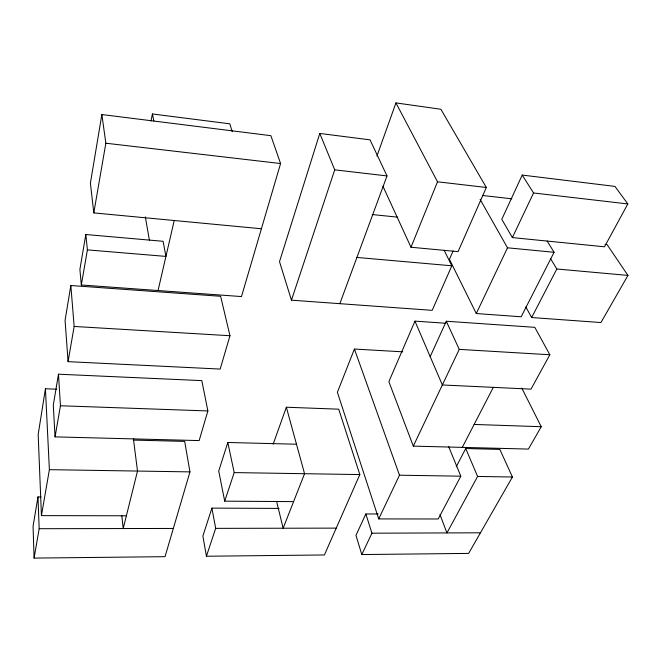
<?xml version="1.0" encoding="UTF-8"?>
<svg xmlns="http://www.w3.org/2000/svg" width="661" height="661" viewBox="0 0 661 661"><rect width="100%" height="100%" fill="white"/><g stroke="black" fill="none" stroke-linecap="round" stroke-linejoin="round"><path stroke-width="0.99" d="M56.706 389.222L45.427 388.767L38.173 434.517L41.436 515.621L126.383 515.787M70.834 285.519L65.075 320.354L68.066 361.658L220.171 369.069L229.97 335.73L220.625 296.285L70.834 285.519L74.156 326.451L68.066 361.658M41.056 496.956L37.966 496.932L33.05 526.371L34.091 558.091L165.035 556.678L189.955 471.888L184.675 441.383L133.572 440.086M58.474 374.2L53.293 405.201L55.061 436.88L199.151 440.59L207.868 410.952L201.812 380.62L58.474 374.2L60.44 405.755L55.061 436.88M85.823 234.515L87.401 249.883L165.936 256.41L163.102 241.298L85.823 234.515L79.89 269.424L81.328 284.99L241.48 296.566L280.578 163.54L270.878 135.679L101.86 114.551L90.4 183.155L93.796 212.9L261.409 228.756M34.091 558.091L39.173 528.709L37.966 496.932M41.436 515.621L49.385 469.665L45.427 388.767M81.328 284.99L87.401 249.883M93.796 212.9L105.851 143.214L101.86 114.551M150.997 121.029L152.41 113.973L229.83 123.814L232.193 131.663M158.062 290.534L174.215 220.51M339.845 303.672L387.007 175.925L370.053 139.859L319.784 133.439L279.512 261.649L291.451 300.177L432.187 310.348L451.827 265.796L444.192 250.37M296.483 444.225L227.814 442.482L218.725 471.029L224.707 501.162L293.591 501.625M279 508.408L211.9 508.111L202.894 536.021L206.422 556.232L324.402 554.959L359.824 474.581L338.729 409.184L286.345 407.226L273.175 444.142M206.422 556.232L215.676 528.362L211.9 508.111M224.707 501.162L234.201 472.59L227.814 442.482M291.451 300.177L334.73 169.844L319.784 133.439M376.944 156.037L395.939 102.909L440.879 109.255L486.331 187.476L458.065 251.634L410.985 247.247L382.975 186.319M402.689 351.826L354.412 349.049L337.391 392.295L378.72 518.918L438.202 518.984L460.808 476.184L448.662 446.629M410.985 247.247L437.516 181.8L395.939 102.909M445.811 323.254L414.959 321.147L388.866 381.661L413.307 446.117L528.42 449.083L541.235 426.717L521.785 388.081M453.107 250.949L449.439 259.352L476.284 313.537L521.174 316.776L554.075 252.287L547.11 240.951M430.187 356.626L446.291 321.238L534.823 327.335L549.845 354.759L531.023 389.139L442.349 384.966L414.959 321.147M378.191 513.994L365.847 513.961L355.973 535.352L361.79 554.554L468.641 553.406L512.424 477.002L499.832 449.397L465.716 448.53L456.247 466.749M522.223 175.074L501.806 219.328L512.358 237.588L604.501 246.793L627.826 203.943L614.961 186.402L522.223 175.074L533.551 192.971L627.826 203.943M361.79 554.554L371.936 533.196L365.847 513.961M378.72 518.918L399.484 475.209L354.412 349.049M413.307 446.117L459.255 349.372L446.291 321.238M476.284 313.537L507.499 247.809L480.117 199.407M512.358 237.588L533.551 192.971M462.287 447.381L493.296 387.363M605.022 244.38L607.054 244.587L627.95 275.414L600.94 322.543L531.651 317.536L556.818 268.994L550.481 258.534M465.716 448.53L477.597 476.449L446.943 532.923L440.003 514.63M371.936 533.196L480.448 532.799M39.173 528.709L173.331 528.445M215.676 528.362L336.226 528.122M49.385 469.665L189.955 471.888M234.201 472.59L359.824 474.581M399.484 475.209L460.808 476.184M477.597 476.449L512.424 477.002M474.135 424.445L541.235 426.717M60.44 405.755L207.868 410.952M74.156 326.451L229.97 335.73M459.255 349.372L549.845 354.759M356.915 257.435L451.827 265.796M556.818 268.994L627.95 275.414M507.499 247.809L554.075 252.287M372.242 214.544L397.748 217.172M482.621 195.499L511.862 198.812M105.851 143.214L280.578 163.54M334.73 169.844L387.007 175.925M437.516 181.8L486.331 187.476M525.809 306.911L531.651 317.536M286.345 407.226L304.564 473.706L283.139 528.23L276.612 501.385M152.41 113.973L153.856 121.004M145.354 216.874L149.361 240.083M133.39 438.656L137.505 471.062L123.21 528.544L121.798 515.547"/></g></svg>
